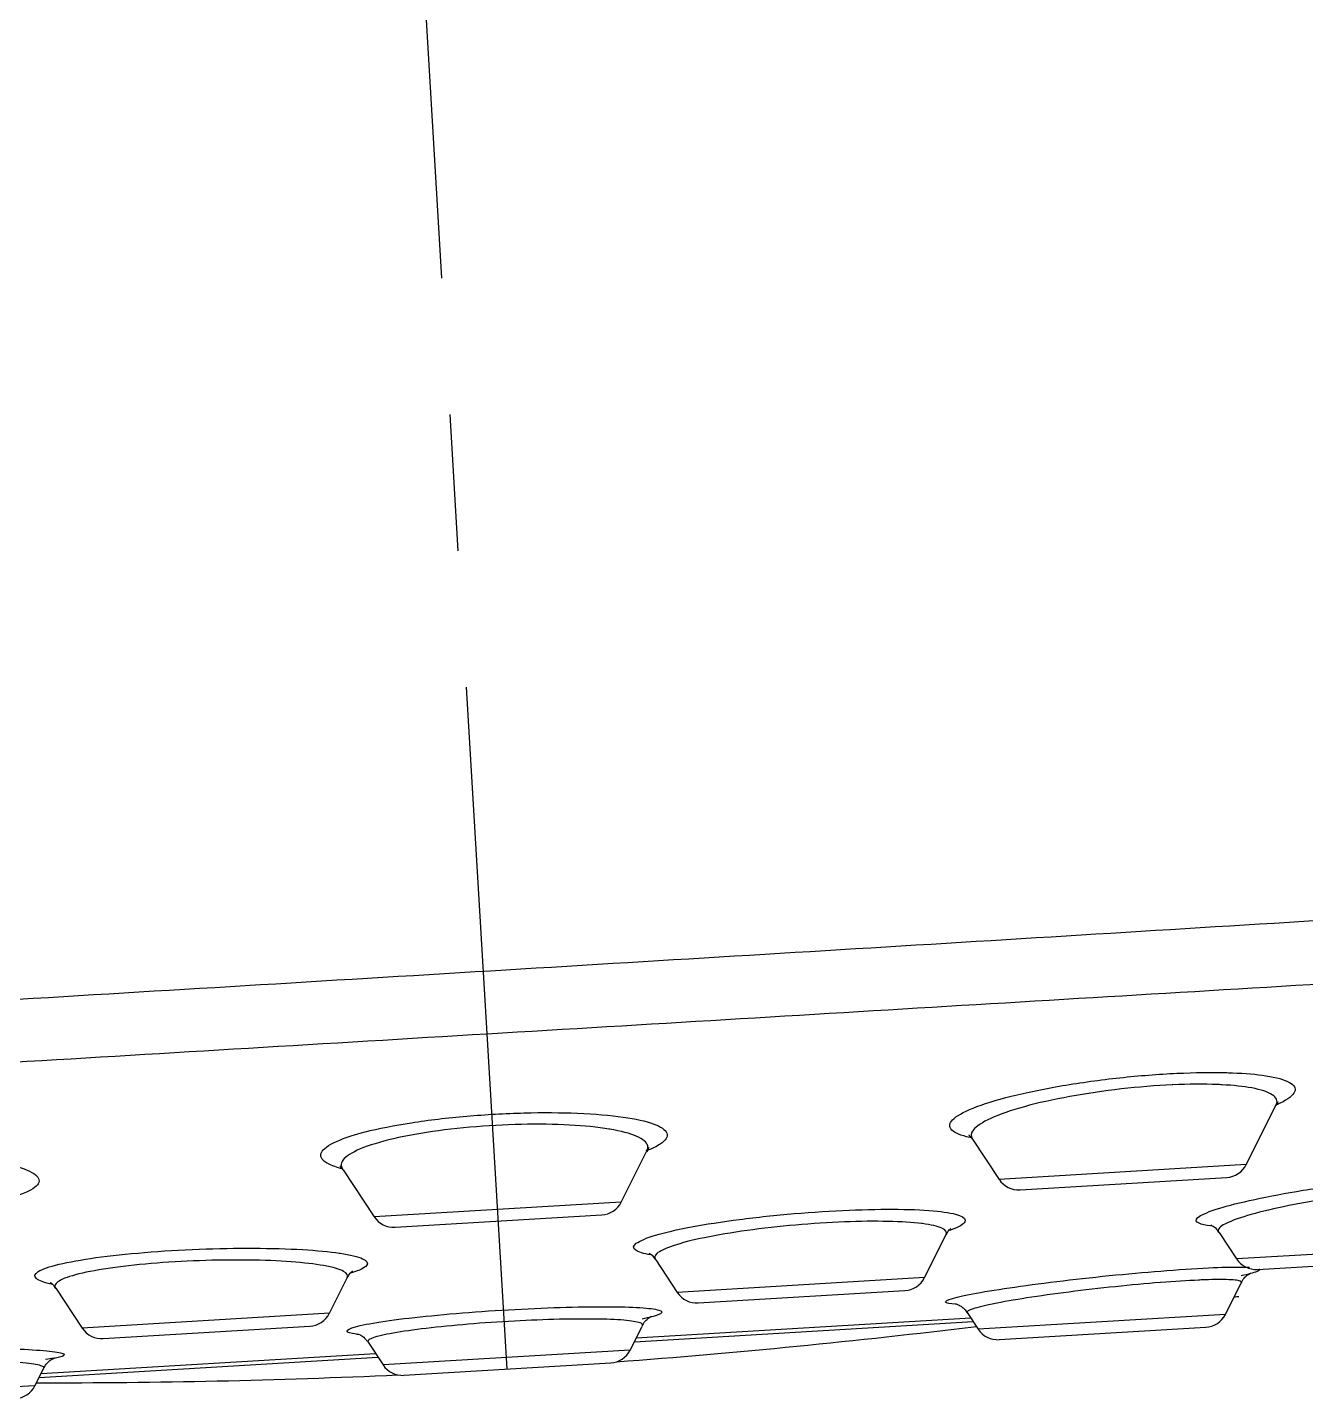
# Model space of a CAD drawing. Extents: x 6471 to 7065, y -5206 to -4786.
# Drawn here: x 6772.31 to 6788.69, y -4936.09 to -4918.5 of the extents above; entities that cross this region are included whole.
import ezdxf

# ---------------------------------------------------------------- set-up
doc = ezdxf.new("R2010")
doc.units = 0
doc.header["$LTSCALE"] = 7
doc.header["$MEASUREMENT"] = 0
doc.linetypes.add('CENTER', pattern=[2, 1.25, -0.25, 0.25, -0.25])
doc.layers.add('1', color=1, linetype='CENTER')
doc.layers.add('41', color=7, linetype='CONTINUOUS')

msp = doc.modelspace()

# ---------------------------------------------------------------- linework, layer by layer
at = {"layer": '1'}
msp.add_line((6778.458, -4935.692), (6776.429, -4901.826), dxfattribs=at)
at = {"layer": '41', "color": 7, "linetype": 'Continuous'}
for p, q in [((6787.928, -4933.071), (6788.311, -4932.306)), ((6784.421, -4932.746), (6784.761, -4933.261)), ((6779.919, -4933.551), (6780.243, -4932.905)), ((6776.354, -4933.137), (6776.752, -4933.741)), ((6785.029, -4933.395), (6787.678, -4933.236)), ((6777.02, -4933.875), (6779.669, -4933.716)), ((6783.805, -4934.52), (6784.081, -4933.967)), ((6787.58, -4933.941), (6787.804, -4934.281)), ((6780.36, -4934.29), (6780.637, -4934.71)), ((6788.072, -4934.415), (6790.721, -4934.256)), ((6776.178, -4934.977), (6776.405, -4934.522)), ((6772.673, -4934.656), (6773.01, -4935.167)), ((6780.905, -4934.844), (6783.554, -4934.685)), ((6787.661, -4934.99), (6787.858, -4934.595)), ((6780.11, -4935.293), (6784.397, -4935.036)), ((6784.353, -4934.968), (6784.493, -4935.18)), ((6773.279, -4935.301), (6775.927, -4935.142)), ((6780.033, -4935.447), (6780.185, -4935.144)), ((6784.761, -4935.314), (6787.41, -4935.156)), ((6776.674, -4935.347), (6776.866, -4935.637)), ((6772.483, -4935.75), (6776.77, -4935.493)), ((6772.405, -4935.904), (6772.514, -4935.687)), ((6777.134, -4935.771), (6779.783, -4935.613))]:
    msp.add_line(p, q, dxfattribs=at)
at = {"layer": '41', "color": 3, "linetype": 'Continuous'}
for p, q in [((6787.928, -4933.071), (6784.761, -4933.261)), ((6779.919, -4933.551), (6776.752, -4933.741)), ((6790.971, -4934.091), (6787.804, -4934.281)), ((6783.805, -4934.52), (6780.637, -4934.71)), ((6787.833, -4934.76), (6787.833, -4934.761)), ((6776.178, -4934.977), (6773.01, -4935.167)), ((6787.661, -4934.99), (6784.493, -4935.18)), ((6780.087, -4935.341), (6784.428, -4935.081)), ((6772.459, -4935.798), (6776.8, -4935.538)), ((6780.033, -4935.447), (6776.866, -4935.637)), ((6772.405, -4935.904), (6769.238, -4936.094))]:
    msp.add_line(p, q, dxfattribs=at)
at = {"layer": '41', "color": 7, "linetype": 'Continuous'}
for centre, radius, start, end in [((6787.66, -4932.937), 0.3, 273.429, 333.429), ((6785.011, -4933.095), 0.3, 213.429, 273.429), ((6779.651, -4933.417), 0.3, 273.429, 333.429), ((6777.002, -4933.575), 0.3, 213.429, 273.429), ((6788.054, -4934.115), 0.3, 213.429, 273.429), ((6783.536, -4934.386), 0.3, 273.429, 333.429), ((6780.887, -4934.545), 0.3, 213.429, 273.429), ((6775.909, -4934.843), 0.3, 273.429, 333.429), ((6787.392, -4934.856), 0.3, 273.429, 333.429), ((6773.261, -4935.002), 0.3, 213.429, 273.429), ((6772.638, -4838.561), 97.305, 274.25581, 276.98366), ((6784.743, -4935.015), 0.3, 213.429, 273.429), ((6779.765, -4935.313), 0.3, 273.429, 333.429), ((6772.638, -4838.561), 97.305, 269.87434, 272.60219), ((6777.116, -4935.472), 0.3, 213.429, 273.429), ((6772.137, -4935.77), 0.3, 273.429, 333.429)]:
    msp.add_arc(centre, radius, start, end, dxfattribs=at)
at = {"layer": '41', "color": 3, "linetype": 'Continuous'}
for points, knots in [([(6737.564, -4933.026), (6737.564, -4933.026), (6737.564, -4933.026), (6737.566, -4933.026), (6738.235, -4932.985), (6740.781, -4932.831), (6742.678, -4932.716), (6749.942, -4932.281), (6756.869, -4931.869), (6768.775, -4931.157), (6772.86, -4930.913), (6781.262, -4930.406), (6785.4, -4930.155), (6793.441, -4929.66), (6797.25, -4929.423), (6804.174, -4928.981), (6807.256, -4928.779), (6809.823, -4928.603)], [0, 0, 0, 0, 0.00001, 0.00001, 0.125009, 0.125009, 0.250007, 0.250007, 0.500005, 0.500005, 0.625004, 0.625004, 0.750002, 0.750002, 0.875001, 0.875001, 1, 1, 1, 1]), ([(6784.421, -4932.732), (6784.409, -4932.73), (6784.397, -4932.727), (6784.386, -4932.725), (6784.271, -4932.699), (6784.191, -4932.666), (6784.154, -4932.629), (6784.115, -4932.59), (6784.119, -4932.545), (6784.164, -4932.498), (6784.21, -4932.45), (6784.301, -4932.399), (6784.427, -4932.348), (6784.555, -4932.296), (6784.722, -4932.244), (6784.917, -4932.195), (6785.11, -4932.147), (6785.335, -4932.101), (6785.573, -4932.06), (6785.806, -4932.021), (6786.059, -4931.986), (6786.309, -4931.959), (6786.554, -4931.933), (6786.804, -4931.913), (6787.037, -4931.902), (6787.268, -4931.892), (6787.488, -4931.889), (6787.681, -4931.894), (6787.705, -4931.895), (6787.729, -4931.895), (6787.752, -4931.896)], [0, 0, 0, 0, 0.011575, 0.011575, 0.011575, 0.131858, 0.131858, 0.131858, 0.254511, 0.254511, 0.254511, 0.379047, 0.379047, 0.379047, 0.504025, 0.504025, 0.504025, 0.627739, 0.627739, 0.627739, 0.749046, 0.749046, 0.749046, 0.867934, 0.867934, 0.867934, 0.98547, 0.98547, 0.98547, 1, 1, 1, 1]), ([(6787.752, -4931.896), (6787.916, -4931.903), (6788.061, -4931.915), (6788.179, -4931.934), (6788.315, -4931.955), (6788.418, -4931.983), (6788.481, -4932.018), (6788.544, -4932.053), (6788.567, -4932.094), (6788.548, -4932.139), (6788.528, -4932.185), (6788.465, -4932.235), (6788.363, -4932.285), (6788.347, -4932.293), (6788.331, -4932.3), (6788.313, -4932.308)], [0, 0, 0, 0, 0.211235, 0.211235, 0.211235, 0.456518, 0.456518, 0.456518, 0.706813, 0.706813, 0.706813, 0.961563, 0.961563, 0.961563, 1, 1, 1, 1]), ([(6787.618, -4932.049), (6787.597, -4932.048), (6787.576, -4932.047), (6787.555, -4932.047), (6787.385, -4932.04), (6787.19, -4932.041), (6786.986, -4932.051), (6786.984, -4932.051), (6786.981, -4932.051), (6786.978, -4932.051), (6786.769, -4932.06), (6786.545, -4932.078), (6786.326, -4932.103), (6786.102, -4932.129), (6785.876, -4932.162), (6785.668, -4932.2), (6785.456, -4932.238), (6785.256, -4932.283), (6785.085, -4932.33), (6784.913, -4932.378), (6784.766, -4932.429), (6784.655, -4932.48), (6784.546, -4932.53), (6784.469, -4932.58), (6784.431, -4932.628), (6784.4, -4932.668), (6784.395, -4932.706), (6784.418, -4932.741)], [0, 0, 0, 0, 0.017112, 0.017112, 0.017112, 0.153788, 0.153788, 0.153788, 0.155526, 0.155526, 0.155526, 0.295587, 0.295587, 0.295587, 0.438483, 0.438483, 0.438483, 0.584127, 0.584127, 0.584127, 0.731016, 0.731016, 0.731016, 0.876924, 0.876924, 0.876924, 1, 1, 1, 1]), ([(6788.31, -4932.307), (6788.312, -4932.304), (6788.313, -4932.301), (6788.315, -4932.299), (6788.334, -4932.254), (6788.316, -4932.212), (6788.262, -4932.176), (6788.208, -4932.141), (6788.118, -4932.112), (6787.998, -4932.09), (6787.893, -4932.071), (6787.764, -4932.057), (6787.618, -4932.049)], [0, 0, 0, 0, 0.021512, 0.021512, 0.021512, 0.367479, 0.367479, 0.367479, 0.707204, 0.707204, 0.707204, 1, 1, 1, 1]), ([(6776.349, -4933.128), (6776.273, -4933.108), (6776.211, -4933.086), (6776.165, -4933.062), (6776.091, -4933.024), (6776.059, -4932.98), (6776.069, -4932.935), (6776.08, -4932.889), (6776.135, -4932.84), (6776.231, -4932.793), (6776.327, -4932.745), (6776.465, -4932.697), (6776.636, -4932.653), (6776.804, -4932.61), (6777.008, -4932.569), (6777.231, -4932.535), (6777.449, -4932.501), (6777.692, -4932.472), (6777.938, -4932.451), (6778.179, -4932.43), (6778.431, -4932.416), (6778.672, -4932.41), (6778.912, -4932.403), (6779.147, -4932.405), (6779.359, -4932.413), (6779.578, -4932.422), (6779.778, -4932.439), (6779.943, -4932.463)], [0, 0, 0, 0, 0.072541, 0.072541, 0.072541, 0.190215, 0.190215, 0.190215, 0.309201, 0.309201, 0.309201, 0.428016, 0.428016, 0.428016, 0.545137, 0.545137, 0.545137, 0.659826, 0.659826, 0.659826, 0.772475, 0.772475, 0.772475, 0.884359, 0.884359, 0.884359, 1, 1, 1, 1]), ([(6779.772, -4932.618), (6779.769, -4932.618), (6779.765, -4932.617), (6779.761, -4932.616), (6779.618, -4932.593), (6779.446, -4932.575), (6779.257, -4932.565), (6779.256, -4932.565), (6779.254, -4932.565), (6779.253, -4932.565), (6779.063, -4932.555), (6778.853, -4932.552), (6778.638, -4932.557), (6778.423, -4932.561), (6778.197, -4932.574), (6777.98, -4932.593), (6777.76, -4932.613), (6777.543, -4932.641), (6777.348, -4932.673), (6777.15, -4932.706), (6776.968, -4932.745), (6776.82, -4932.788), (6776.669, -4932.83), (6776.548, -4932.877), (6776.465, -4932.924), (6776.383, -4932.971), (6776.337, -4933.019), (6776.331, -4933.065), (6776.328, -4933.085), (6776.333, -4933.105), (6776.346, -4933.125)], [0, 0, 0, 0, 0.003357, 0.003357, 0.003357, 0.132948, 0.132948, 0.132948, 0.134008, 0.134008, 0.134008, 0.263838, 0.263838, 0.263838, 0.394567, 0.394567, 0.394567, 0.527656, 0.527656, 0.527656, 0.663519, 0.663519, 0.663519, 0.801181, 0.801181, 0.801181, 0.938683, 0.938683, 0.938683, 1, 1, 1, 1]), ([(6779.943, -4932.463), (6780.103, -4932.486), (6780.234, -4932.515), (6780.328, -4932.549), (6780.426, -4932.584), (6780.485, -4932.626), (6780.501, -4932.669), (6780.517, -4932.713), (6780.489, -4932.761), (6780.419, -4932.809), (6780.374, -4932.839), (6780.311, -4932.87), (6780.232, -4932.9)], [0, 0, 0, 0, 0.263452, 0.263452, 0.263452, 0.539468, 0.539468, 0.539468, 0.819578, 0.819578, 0.819578, 1, 1, 1, 1]), ([(6780.248, -4932.893), (6780.259, -4932.871), (6780.262, -4932.85), (6780.257, -4932.829), (6780.245, -4932.785), (6780.195, -4932.744), (6780.11, -4932.707), (6780.029, -4932.673), (6779.914, -4932.642), (6779.772, -4932.618)], [0, 0, 0, 0, 0.192869, 0.192869, 0.192869, 0.605325, 0.605325, 0.605325, 1, 1, 1, 1]), ([(6771.9, -4933.033), (6771.905, -4933.034), (6771.91, -4933.035), (6771.915, -4933.036), (6772.079, -4933.066), (6772.212, -4933.103), (6772.303, -4933.141), (6772.396, -4933.181), (6772.448, -4933.224), (6772.456, -4933.267), (6772.465, -4933.311), (6772.428, -4933.355), (6772.349, -4933.398), (6772.306, -4933.421), (6772.25, -4933.444), (6772.182, -4933.466)], [0, 0, 0, 0, 0.008468, 0.008468, 0.008468, 0.284361, 0.284361, 0.284361, 0.564701, 0.564701, 0.564701, 0.846335, 0.846335, 0.846335, 1, 1, 1, 1]), ([(6787.473, -4933.858), (6787.405, -4933.85), (6787.354, -4933.838), (6787.323, -4933.824), (6787.279, -4933.804), (6787.274, -4933.779), (6787.309, -4933.749), (6787.343, -4933.719), (6787.42, -4933.684), (6787.53, -4933.648), (6787.642, -4933.611), (6787.792, -4933.571), (6787.968, -4933.532), (6788.145, -4933.492), (6788.352, -4933.452), (6788.573, -4933.415), (6788.793, -4933.378), (6789.033, -4933.342), (6789.273, -4933.311), (6789.51, -4933.28), (6789.754, -4933.253), (6789.983, -4933.232), (6790.21, -4933.212), (6790.43, -4933.196), (6790.623, -4933.187), (6790.832, -4933.178), (6791.017, -4933.176), (6791.16, -4933.181)], [0, 0, 0, 0, 0.078929, 0.078929, 0.078929, 0.192252, 0.192252, 0.192252, 0.306696, 0.306696, 0.306696, 0.421962, 0.421962, 0.421962, 0.537346, 0.537346, 0.537346, 0.65208, 0.65208, 0.65208, 0.765682, 0.765682, 0.765682, 0.878184, 0.878184, 0.878184, 1, 1, 1, 1]), ([(6790.98, -4933.34), (6790.97, -4933.339), (6790.96, -4933.339), (6790.949, -4933.338), (6790.829, -4933.333), (6790.678, -4933.335), (6790.509, -4933.342), (6790.507, -4933.342), (6790.506, -4933.342), (6790.504, -4933.342), (6790.332, -4933.35), (6790.137, -4933.364), (6789.935, -4933.383), (6789.732, -4933.402), (6789.515, -4933.428), (6789.305, -4933.457), (6789.093, -4933.486), (6788.88, -4933.52), (6788.686, -4933.556), (6788.491, -4933.592), (6788.309, -4933.63), (6788.155, -4933.668), (6788.001, -4933.706), (6787.87, -4933.745), (6787.774, -4933.781), (6787.679, -4933.817), (6787.614, -4933.851), (6787.586, -4933.88), (6787.568, -4933.899), (6787.564, -4933.916), (6787.574, -4933.931)], [0, 0, 0, 0, 0.010943, 0.010943, 0.010943, 0.137423, 0.137423, 0.137423, 0.138629, 0.138629, 0.138629, 0.267027, 0.267027, 0.267027, 0.396644, 0.396644, 0.396644, 0.527448, 0.527448, 0.527448, 0.658788, 0.658788, 0.658788, 0.789663, 0.789663, 0.789663, 0.919165, 0.919165, 0.919165, 1, 1, 1, 1]), ([(6780.297, -4934.229), (6780.203, -4934.213), (6780.137, -4934.193), (6780.104, -4934.169), (6780.066, -4934.143), (6780.068, -4934.113), (6780.111, -4934.08), (6780.154, -4934.048), (6780.238, -4934.012), (6780.358, -4933.976), (6780.477, -4933.941), (6780.635, -4933.904), (6780.817, -4933.87), (6780.999, -4933.836), (6781.211, -4933.803), (6781.435, -4933.774), (6781.657, -4933.746), (6781.897, -4933.72), (6782.136, -4933.7), (6782.372, -4933.68), (6782.613, -4933.665), (6782.838, -4933.655), (6783.063, -4933.646), (6783.278, -4933.642), (6783.467, -4933.644), (6783.662, -4933.646), (6783.833, -4933.655), (6783.967, -4933.669)], [0, 0, 0, 0, 0.099959, 0.099959, 0.099959, 0.212938, 0.212938, 0.212938, 0.32663, 0.32663, 0.32663, 0.440334, 0.440334, 0.440334, 0.553311, 0.553311, 0.553311, 0.665146, 0.665146, 0.665146, 0.775939, 0.775939, 0.775939, 0.886252, 0.886252, 0.886252, 1, 1, 1, 1]), ([(6783.777, -4933.828), (6783.774, -4933.827), (6783.77, -4933.827), (6783.767, -4933.827), (6783.651, -4933.812), (6783.505, -4933.803), (6783.338, -4933.8), (6783.337, -4933.8), (6783.336, -4933.8), (6783.335, -4933.8), (6783.168, -4933.796), (6782.977, -4933.798), (6782.778, -4933.806), (6782.577, -4933.814), (6782.363, -4933.828), (6782.154, -4933.847), (6781.942, -4933.865), (6781.729, -4933.889), (6781.532, -4933.916), (6781.334, -4933.943), (6781.147, -4933.975), (6780.987, -4934.008), (6780.826, -4934.041), (6780.688, -4934.076), (6780.585, -4934.111), (6780.481, -4934.145), (6780.409, -4934.18), (6780.373, -4934.212), (6780.347, -4934.237), (6780.34, -4934.26), (6780.354, -4934.281)], [0, 0, 0, 0, 0.003524, 0.003524, 0.003524, 0.129653, 0.129653, 0.129653, 0.130436, 0.130436, 0.130436, 0.257132, 0.257132, 0.257132, 0.384401, 0.384401, 0.384401, 0.512836, 0.512836, 0.512836, 0.64249, 0.64249, 0.64249, 0.77279, 0.77279, 0.77279, 0.902765, 0.902765, 0.902765, 1, 1, 1, 1]), ([(6784.081, -4933.967), (6784.097, -4933.937), (6784.079, -4933.909), (6784.026, -4933.885), (6783.974, -4933.862), (6783.889, -4933.842), (6783.777, -4933.828)], [0, 0, 0, 0, 0.506913, 0.506913, 0.506913, 1, 1, 1, 1]), ([(6783.967, -4933.669), (6784.095, -4933.682), (6784.193, -4933.701), (6784.253, -4933.723), (6784.315, -4933.747), (6784.338, -4933.775), (6784.321, -4933.806), (6784.303, -4933.837), (6784.244, -4933.871), (6784.148, -4933.906), (6784.14, -4933.909), (6784.133, -4933.912), (6784.125, -4933.914)], [0, 0, 0, 0, 0.315652, 0.315652, 0.315652, 0.643845, 0.643845, 0.643845, 0.974657, 0.974657, 0.974657, 1, 1, 1, 1]), ([(6772.628, -4934.606), (6772.525, -4934.584), (6772.455, -4934.559), (6772.424, -4934.532), (6772.391, -4934.504), (6772.399, -4934.473), (6772.448, -4934.442), (6772.497, -4934.411), (6772.588, -4934.379), (6772.713, -4934.349), (6772.838, -4934.319), (6773, -4934.29), (6773.187, -4934.264), (6773.371, -4934.239), (6773.585, -4934.216), (6773.809, -4934.197), (6774.032, -4934.179), (6774.272, -4934.165), (6774.509, -4934.156), (6774.744, -4934.147), (6774.984, -4934.142), (6775.207, -4934.143), (6775.431, -4934.144), (6775.646, -4934.15), (6775.832, -4934.161), (6776.016, -4934.171), (6776.177, -4934.187), (6776.305, -4934.206)], [0, 0, 0, 0, 0.108852, 0.108852, 0.108852, 0.222454, 0.222454, 0.222454, 0.335984, 0.335984, 0.335984, 0.448726, 0.448726, 0.448726, 0.560313, 0.560313, 0.560313, 0.670898, 0.670898, 0.670898, 0.781075, 0.781075, 0.781075, 0.8916, 0.8916, 0.8916, 1, 1, 1, 1]), ([(6776.104, -4934.365), (6775.992, -4934.346), (6775.85, -4934.329), (6775.688, -4934.317), (6775.523, -4934.305), (6775.334, -4934.297), (6775.135, -4934.295), (6774.937, -4934.293), (6774.725, -4934.295), (6774.515, -4934.303), (6774.305, -4934.31), (6774.092, -4934.323), (6773.894, -4934.34), (6773.695, -4934.357), (6773.505, -4934.378), (6773.342, -4934.402), (6773.178, -4934.427), (6773.035, -4934.455), (6772.926, -4934.484), (6772.816, -4934.513), (6772.738, -4934.544), (6772.696, -4934.575), (6772.662, -4934.6), (6772.653, -4934.626), (6772.669, -4934.65)], [0, 0, 0, 0, 0.124116, 0.124116, 0.124116, 0.250829, 0.250829, 0.250829, 0.377227, 0.377227, 0.377227, 0.504117, 0.504117, 0.504117, 0.632132, 0.632132, 0.632132, 0.761388, 0.761388, 0.761388, 0.891369, 0.891369, 0.891369, 1, 1, 1, 1]), ([(6776.305, -4934.206), (6776.309, -4934.206), (6776.312, -4934.207), (6776.316, -4934.207), (6776.447, -4934.227), (6776.545, -4934.251), (6776.603, -4934.277), (6776.66, -4934.304), (6776.678, -4934.334), (6776.655, -4934.364), (6776.631, -4934.395), (6776.565, -4934.427), (6776.463, -4934.457), (6776.459, -4934.458), (6776.455, -4934.459), (6776.452, -4934.46)], [0, 0, 0, 0, 0.00862, 0.00862, 0.00862, 0.333448, 0.333448, 0.333448, 0.66072, 0.66072, 0.66072, 0.988485, 0.988485, 0.988485, 1, 1, 1, 1]), ([(6776.407, -4934.518), (6776.421, -4934.491), (6776.405, -4934.464), (6776.361, -4934.44), (6776.311, -4934.412), (6776.223, -4934.387), (6776.104, -4934.365)], [0, 0, 0, 0, 0.468549, 0.468549, 0.468549, 1, 1, 1, 1]), ([(6784.216, -4934.861), (6784.214, -4934.861), (6784.213, -4934.861), (6784.211, -4934.861), (6784.13, -4934.856), (6784.083, -4934.848), (6784.075, -4934.835), (6784.067, -4934.822), (6784.098, -4934.806), (6784.165, -4934.786), (6784.232, -4934.766), (6784.337, -4934.743), (6784.472, -4934.718), (6784.607, -4934.693), (6784.775, -4934.667), (6784.962, -4934.64), (6785.15, -4934.613), (6785.362, -4934.585), (6785.581, -4934.559), (6785.799, -4934.533), (6786.031, -4934.508), (6786.256, -4934.486), (6786.481, -4934.464), (6786.705, -4934.444), (6786.911, -4934.429), (6787.131, -4934.412), (6787.337, -4934.399), (6787.508, -4934.392)], [0, 0, 0, 0, 0.002274, 0.002274, 0.002274, 0.125224, 0.125224, 0.125224, 0.248562, 0.248562, 0.248562, 0.372328, 0.372328, 0.372328, 0.496372, 0.496372, 0.496372, 0.620418, 0.620418, 0.620418, 0.744188, 0.744188, 0.744188, 0.867526, 0.867526, 0.867526, 1, 1, 1, 1]), ([(6787.508, -4934.392), (6787.655, -4934.385), (6787.78, -4934.383), (6787.875, -4934.384), (6787.911, -4934.384), (6787.943, -4934.385), (6787.97, -4934.387)], [0, 0, 0, 0, 0.727725, 0.727725, 0.727725, 1, 1, 1, 1]), ([(6788.091, -4934.406), (6788.108, -4934.416), (6788.098, -4934.428), (6788.061, -4934.444), (6788.022, -4934.459), (6787.955, -4934.477), (6787.863, -4934.497)], [0, 0, 0, 0, 0.495326, 0.495326, 0.495326, 1, 1, 1, 1]), ([(6787.35, -4934.55), (6787.339, -4934.551), (6787.328, -4934.551), (6787.317, -4934.552), (6787.175, -4934.558), (6787.008, -4934.569), (6786.829, -4934.583), (6786.828, -4934.583), (6786.827, -4934.583), (6786.825, -4934.583), (6786.644, -4934.597), (6786.447, -4934.615), (6786.25, -4934.636), (6786.053, -4934.656), (6785.849, -4934.679), (6785.658, -4934.704), (6785.466, -4934.728), (6785.281, -4934.754), (6785.118, -4934.78), (6784.955, -4934.805), (6784.808, -4934.831), (6784.692, -4934.854), (6784.575, -4934.878), (6784.485, -4934.9), (6784.428, -4934.92), (6784.371, -4934.939), (6784.345, -4934.955), (6784.353, -4934.968), (6784.353, -4934.968), (6784.353, -4934.968), (6784.353, -4934.968)], [0, 0, 0, 0, 0.010592, 0.010592, 0.010592, 0.150423, 0.150423, 0.150423, 0.151474, 0.151474, 0.151474, 0.292805, 0.292805, 0.292805, 0.434531, 0.434531, 0.434531, 0.576403, 0.576403, 0.576403, 0.718033, 0.718033, 0.718033, 0.859051, 0.859051, 0.859051, 0.999262, 0.999262, 0.999262, 1, 1, 1, 1]), ([(6787.864, -4934.583), (6787.867, -4934.576), (6787.862, -4934.57), (6787.849, -4934.564), (6787.822, -4934.554), (6787.762, -4934.547), (6787.672, -4934.545), (6787.589, -4934.543), (6787.479, -4934.545), (6787.35, -4934.55)], [0, 0, 0, 0, 0.207656, 0.207656, 0.207656, 0.619809, 0.619809, 0.619809, 1, 1, 1, 1]), ([(6776.553, -4935.25), (6776.543, -4935.249), (6776.534, -4935.248), (6776.525, -4935.246), (6776.448, -4935.235), (6776.407, -4935.221), (6776.405, -4935.205), (6776.402, -4935.188), (6776.439, -4935.169), (6776.512, -4935.149), (6776.585, -4935.129), (6776.697, -4935.107), (6776.837, -4935.085), (6776.977, -4935.064), (6777.15, -4935.042), (6777.341, -4935.022), (6777.532, -4935.002), (6777.747, -4934.982), (6777.967, -4934.965), (6778.186, -4934.948), (6778.418, -4934.934), (6778.642, -4934.922), (6778.865, -4934.911), (6779.088, -4934.902), (6779.291, -4934.897), (6779.498, -4934.892), (6779.69, -4934.891), (6779.852, -4934.893)], [0, 0, 0, 0, 0.013981, 0.013981, 0.013981, 0.137227, 0.137227, 0.137227, 0.260759, 0.260759, 0.260759, 0.38431, 0.38431, 0.38431, 0.507601, 0.507601, 0.507601, 0.630465, 0.630465, 0.630465, 0.752927, 0.752927, 0.752927, 0.875187, 0.875187, 0.875187, 1, 1, 1, 1]), ([(6779.684, -4935.052), (6779.681, -4935.052), (6779.678, -4935.052), (6779.676, -4935.052), (6779.537, -4935.049), (6779.372, -4935.049), (6779.194, -4935.052), (6779.194, -4935.052), (6779.193, -4935.052), (6779.193, -4935.052), (6779.015, -4935.056), (6778.819, -4935.063), (6778.623, -4935.072), (6778.426, -4935.082), (6778.223, -4935.095), (6778.03, -4935.111), (6777.837, -4935.126), (6777.649, -4935.144), (6777.482, -4935.163), (6777.314, -4935.182), (6777.163, -4935.202), (6777.041, -4935.222), (6776.919, -4935.243), (6776.822, -4935.264), (6776.76, -4935.283), (6776.697, -4935.303), (6776.666, -4935.322), (6776.669, -4935.338), (6776.67, -4935.34), (6776.671, -4935.343), (6776.673, -4935.345)], [0, 0, 0, 0, 0.002727, 0.002727, 0.002727, 0.141412, 0.141412, 0.141412, 0.141895, 0.141895, 0.141895, 0.28106, 0.28106, 0.28106, 0.420476, 0.420476, 0.420476, 0.56031, 0.56031, 0.56031, 0.700527, 0.700527, 0.700527, 0.840868, 0.840868, 0.840868, 0.980946, 0.980946, 0.980946, 1, 1, 1, 1]), ([(6780.191, -4935.132), (6780.194, -4935.124), (6780.191, -4935.117), (6780.181, -4935.11), (6780.16, -4935.095), (6780.104, -4935.082), (6780.018, -4935.072), (6779.934, -4935.062), (6779.82, -4935.056), (6779.684, -4935.052)], [0, 0, 0, 0, 0.183881, 0.183881, 0.183881, 0.596497, 0.596497, 0.596497, 1, 1, 1, 1]), ([(6779.852, -4934.893), (6780.008, -4934.895), (6780.139, -4934.901), (6780.236, -4934.91), (6780.334, -4934.919), (6780.4, -4934.931), (6780.426, -4934.946), (6780.452, -4934.961), (6780.439, -4934.979), (6780.389, -4934.998), (6780.347, -4935.015), (6780.278, -4935.032), (6780.186, -4935.05)], [0, 0, 0, 0, 0.255617, 0.255617, 0.255617, 0.517408, 0.517408, 0.517408, 0.779945, 0.779945, 0.779945, 1, 1, 1, 1]), ([(6772.19, -4935.434), (6772.196, -4935.434), (6772.202, -4935.434), (6772.208, -4935.435), (6772.366, -4935.442), (6772.498, -4935.451), (6772.593, -4935.462), (6772.689, -4935.472), (6772.75, -4935.484), (6772.771, -4935.498), (6772.792, -4935.511), (6772.775, -4935.525), (6772.72, -4935.539), (6772.68, -4935.549), (6772.619, -4935.559), (6772.541, -4935.569)], [0, 0, 0, 0, 0.010116, 0.010116, 0.010116, 0.2757, 0.2757, 0.2757, 0.54157, 0.54157, 0.54157, 0.807097, 0.807097, 0.807097, 1, 1, 1, 1]), ([(6772.519, -4935.677), (6772.521, -4935.672), (6772.519, -4935.667), (6772.513, -4935.663), (6772.496, -4935.649), (6772.443, -4935.636), (6772.361, -4935.625), (6772.276, -4935.613), (6772.156, -4935.602), (6772.011, -4935.594)], [0, 0, 0, 0, 0.147785, 0.147785, 0.147785, 0.565436, 0.565436, 0.565436, 1, 1, 1, 1])]:
    msp.add_open_spline(points, degree=3, knots=knots, dxfattribs=at)
at = {"layer": '41', "color": 7, "linetype": 'Continuous'}
for points, knots in [([(6809.108, -4929.548), (6803.994, -4929.854), (6796.961, -4930.276), (6785.191, -4930.981), (6781.15, -4931.223), (6772.956, -4931.714), (6768.973, -4931.953), (6757.363, -4932.648), (6750.619, -4933.052), (6743.549, -4933.476), (6741.705, -4933.587), (6739.234, -4933.735), (6738.589, -4933.773), (6738.592, -4933.773)], [0, 0, 0, 0, 0.250007, 0.250007, 0.375011, 0.375011, 0.500014, 0.500014, 0.750022, 0.750022, 0.875025, 0.875025, 1, 1, 1, 1]), ([(6788.312, -4932.313), (6788.323, -4932.294), (6788.334, -4932.269), (6788.338, -4932.264), (6788.338, -4932.264)], [0, 0, 0, 0, 0.606185, 1, 1, 1, 1]), ([(6784.373, -4932.692), (6784.373, -4932.693), (6784.376, -4932.697), (6784.395, -4932.72), (6784.419, -4932.746)], [0, 0, 0, 0, 0.197363, 1, 1, 1, 1]), ([(6780.25, -4932.908), (6780.26, -4932.885), (6780.272, -4932.854), (6780.277, -4932.848), (6780.277, -4932.848)], [0, 0, 0, 0, 0.572844, 1, 1, 1, 1]), ([(6776.313, -4933.086), (6776.313, -4933.086), (6776.317, -4933.092), (6776.333, -4933.117), (6776.35, -4933.14)], [0, 0, 0, 0, 0.309321, 1, 1, 1, 1]), ([(6784.085, -4933.969), (6784.095, -4933.949), (6784.116, -4933.907), (6784.139, -4933.893), (6784.143, -4933.891), (6784.143, -4933.891)], [0, 0, 0, 0, 0.294093, 0.750873, 1, 1, 1, 1]), ([(6787.472, -4933.844), (6787.472, -4933.844), (6787.483, -4933.849), (6787.539, -4933.878), (6787.565, -4933.925), (6787.573, -4933.942)], [0, 0, 0, 0, 0.424809, 0.81801, 1, 1, 1, 1]), ([(6780.275, -4934.208), (6780.275, -4934.208), (6780.278, -4934.209), (6780.304, -4934.217), (6780.339, -4934.266), (6780.356, -4934.291)], [0, 0, 0, 0, 0.113788, 0.638618, 1, 1, 1, 1]), ([(6776.408, -4934.523), (6776.423, -4934.497), (6776.449, -4934.452), (6776.474, -4934.438), (6776.477, -4934.436), (6776.477, -4934.436)], [0, 0, 0, 0, 0.373866, 0.804189, 1, 1, 1, 1]), ([(6787.862, -4934.596), (6787.867, -4934.581), (6787.883, -4934.544), (6787.923, -4934.502), (6787.959, -4934.474), (6787.979, -4934.464), (6787.982, -4934.463), (6787.982, -4934.463)], [0, 0, 0, 0, 0.126611, 0.351063, 0.556149, 0.782786, 1, 1, 1, 1]), ([(6772.599, -4934.583), (6772.599, -4934.583), (6772.602, -4934.584), (6772.628, -4934.592), (6772.657, -4934.639), (6772.668, -4934.658)], [0, 0, 0, 0, 0.15592, 0.712102, 1, 1, 1, 1]), ([(6784.198, -4934.854), (6784.198, -4934.854), (6784.207, -4934.855), (6784.256, -4934.875), (6784.312, -4934.913), (6784.339, -4934.952), (6784.35, -4934.971)], [0, 0, 0, 0, 0.365362, 0.599598, 0.832779, 1, 1, 1, 1]), ([(6787.777, -4934.765), (6787.781, -4934.764), (6787.785, -4934.764), (6787.788, -4934.764), (6787.818, -4934.761), (6787.833, -4934.759), (6787.833, -4934.76)], [0, 0, 0, 0, 0.10478, 0.10478, 0.10478, 1, 1, 1, 1]), ([(6780.189, -4935.141), (6780.19, -4935.136), (6780.2, -4935.103), (6780.239, -4935.063), (6780.278, -4935.029), (6780.3, -4935.018), (6780.303, -4935.017), (6780.303, -4935.017)], [0, 0, 0, 0, 0.041529, 0.298477, 0.532915, 0.785347, 1, 1, 1, 1]), ([(6776.546, -4935.242), (6776.546, -4935.242), (6776.557, -4935.244), (6776.614, -4935.275), (6776.645, -4935.312), (6776.66, -4935.332)], [0, 0, 0, 0, 0.478567, 0.769952, 1, 1, 1, 1]), ([(6772.516, -4935.689), (6772.526, -4935.666), (6772.549, -4935.623), (6772.597, -4935.579), (6772.636, -4935.555), (6772.656, -4935.547), (6772.659, -4935.546), (6772.659, -4935.546)], [0, 0, 0, 0, 0.185705, 0.393924, 0.584333, 0.795669, 1, 1, 1, 1])]:
    msp.add_open_spline(points, degree=3, knots=knots, dxfattribs=at)

doc.saveas('drawing.dxf')
